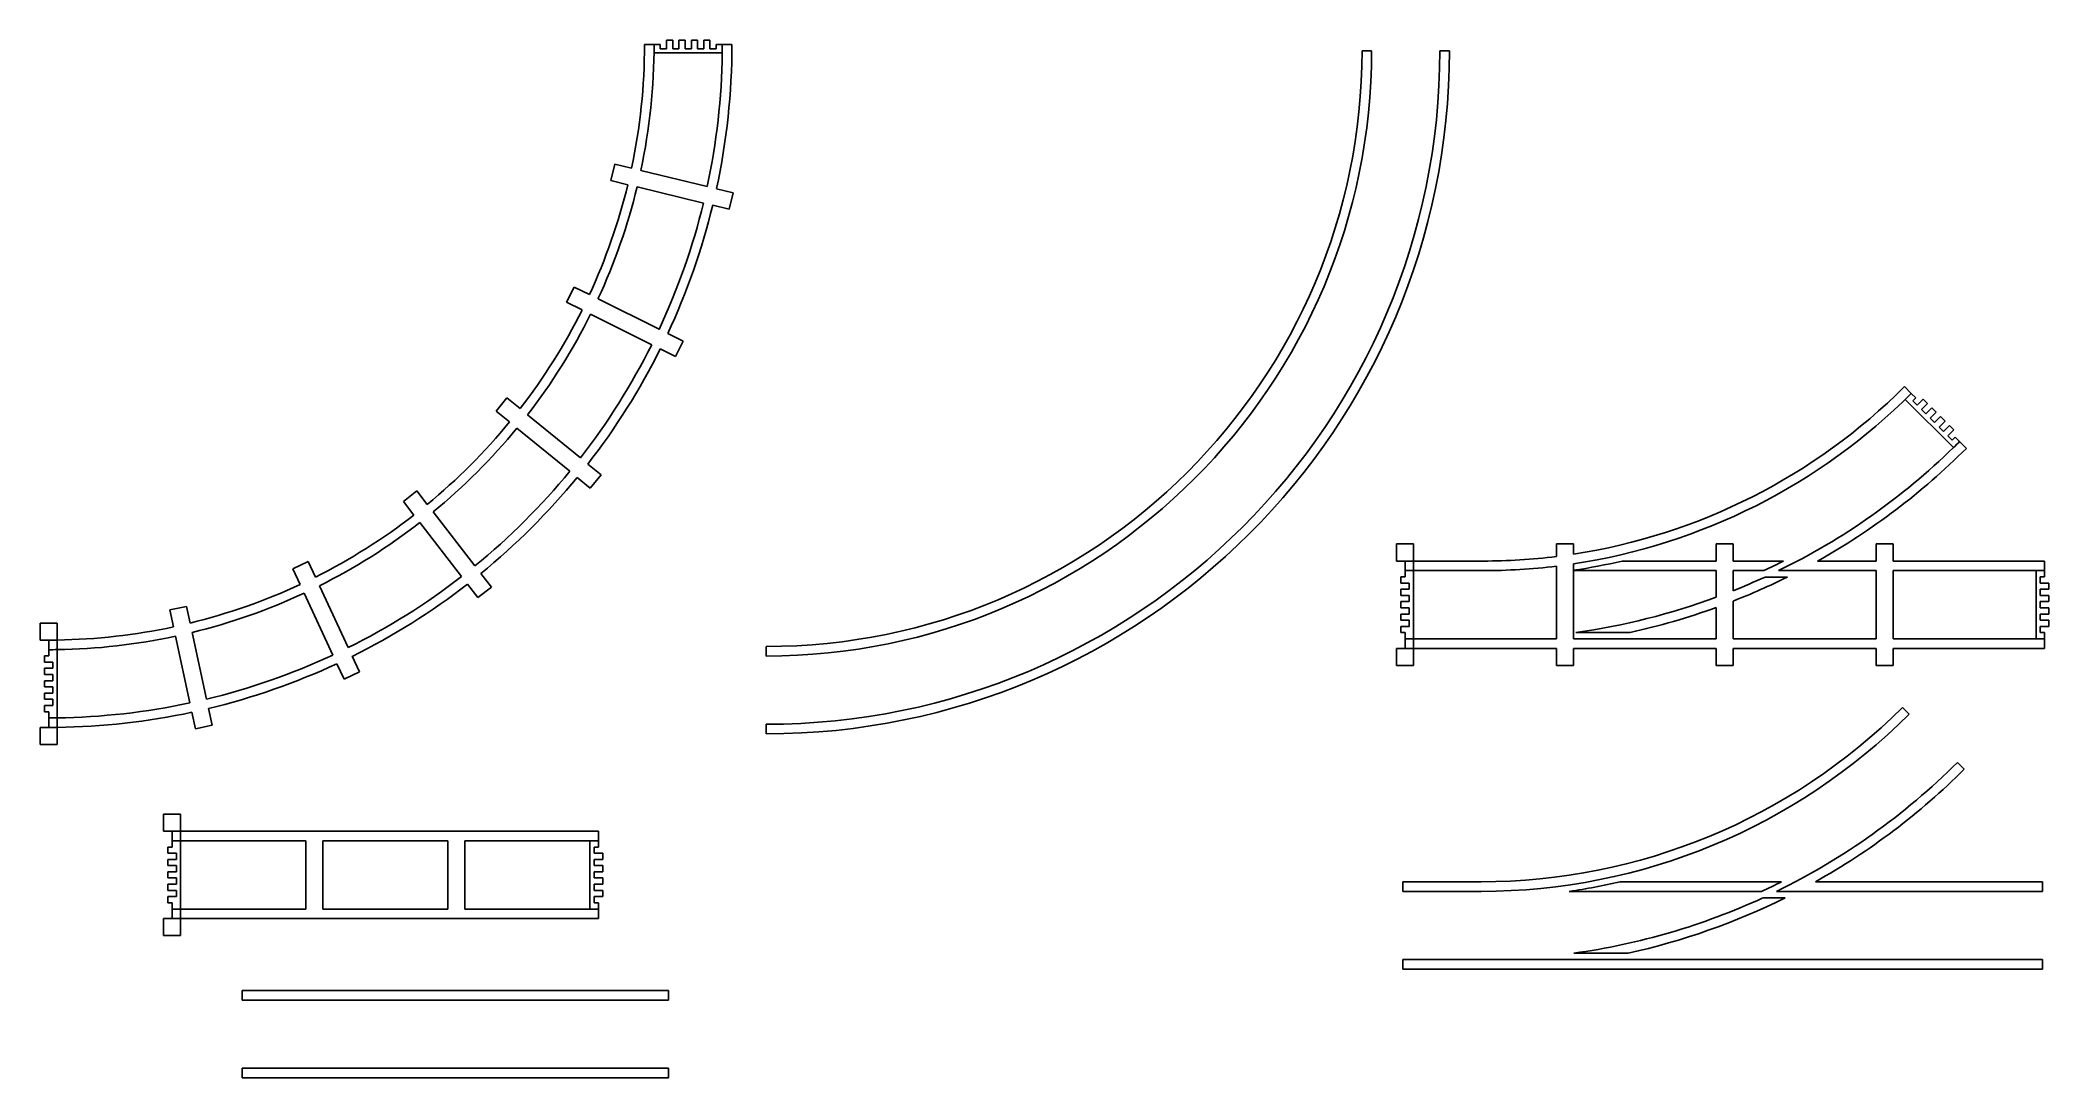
# Model space of a CAD drawing. Header units: millimetres. Extents: x 49 to 992, y 285 to 772.
import ezdxf

# ---------------------------------------------------------------- set-up
doc = ezdxf.new("R2010")
doc.units = ezdxf.units.MM
for name, color, linetype in [('View', 7, 'CONTINUOUS'), ('View001', 7, 'CONTINUOUS'), ('View002', 7, 'CONTINUOUS'), ('View003', 7, 'CONTINUOUS'), ('View004', 7, 'CONTINUOUS'), ('View005', 7, 'CONTINUOUS')]:
    doc.layers.add(name, color=color, linetype=linetype)

msp = doc.modelspace()

# ---------------------------------------------------------------- linework, layer by layer
at = {"layer": 'View'}
for p, q in [((673.87, 767), (669.37, 767)), ((710.37, 767), (705.87, 767)), ((389.87, 483), (389.87, 487.5)), ((389.87, 446.5), (389.87, 451))]:
    msp.add_line(p, q, dxfattribs=at)
for radius in [320.5, 316, 284, 279.5]:
    msp.add_arc((389.87, 767), radius, -90, 0, dxfattribs=at)
at = {"layer": 'View001'}
for p, q in [((337.29, 770), (332.79, 770)), ((337.29, 770), (337.29, 766)), ((340.2, 770), (337.29, 770)), ((337.29, 766), (369.27, 766)), ((340.2, 768), (340.2, 770)), ((343.11, 768), (340.2, 768)), ((343.11, 772), (343.11, 770)), ((346.02, 772), (343.11, 772)), ((343.11, 770), (343.11, 768)), ((346.02, 770), (346.02, 772)), ((346.02, 768), (346.02, 770)), ((348.93, 768), (346.02, 768)), ((348.93, 772), (348.93, 770)), ((351.84, 772), (348.93, 772)), ((348.93, 770), (348.93, 768)), ((351.84, 770), (351.84, 772)), ((351.84, 768), (351.84, 770)), ((354.75, 768), (351.84, 768)), ((354.75, 772), (354.75, 770)), ((357.66, 772), (354.75, 772)), ((354.75, 770), (354.75, 768)), ((357.66, 770), (357.66, 772)), ((357.66, 768), (357.66, 770)), ((360.57, 768), (357.66, 768)), ((360.57, 772), (360.57, 770)), ((363.48, 772), (360.57, 772)), ((360.57, 770), (360.57, 768)), ((363.48, 770), (363.48, 772)), ((363.48, 768), (363.48, 770)), ((366.39, 768), (363.48, 768)), ((369.29, 770), (366.39, 770)), ((366.39, 770), (366.39, 768)), ((369.27, 766), (369.29, 766)), ((373.79, 770), (369.29, 770)), ((369.29, 766), (369.29, 770)), ((318.93, 713.87), (317.05, 706.09)), ((318.93, 713.87), (326.71, 711.98)), ((331.08, 710.92), (362.19, 703.38)), ((324.93, 704.18), (317.05, 706.09)), ((360.41, 695.58), (329.31, 703.12)), ((366.57, 702.32), (374.4, 700.43)), ((374.4, 700.43), (372.51, 692.65)), ((372.51, 692.65), (364.78, 694.53)), ((299.78, 656.16), (296.21, 649)), ((299.78, 656.16), (306.94, 652.6)), ((310.97, 650.59), (339.62, 636.32)), ((303.48, 645.39), (296.21, 649)), ((336.15, 629.11), (307.5, 643.38)), ((343.65, 634.31), (350.87, 630.72)), ((347.3, 623.56), (340.18, 627.11)), ((350.87, 630.72), (347.3, 623.56)), ((268.27, 604.17), (263.2, 597.98)), ((268.27, 604.17), (274.46, 599.1)), ((269.47, 592.84), (263.2, 597.98)), ((277.94, 596.25), (302.7, 575.96)), ((297.7, 569.7), (272.95, 589.99)), ((307.34, 561.81), (301.19, 566.85)), ((306.18, 573.1), (312.41, 567.99)), ((312.41, 567.99), (307.34, 561.81)), ((225.98, 560.49), (219.66, 555.59)), ((225.98, 560.49), (230.88, 554.17)), ((224.63, 549.18), (219.66, 555.59)), ((233.64, 550.61), (253.26, 525.32)), ((247.01, 520.34), (227.39, 545.62)), ((175.03, 527.32), (167.77, 523.94)), ((171.2, 516.59), (167.77, 523.94)), ((175.03, 527.32), (178.4, 520.07)), ((256.02, 521.77), (260.96, 515.4)), ((186.59, 483.49), (173.1, 512.51)), ((180.3, 515.98), (193.8, 486.96)), ((254.64, 510.5), (249.76, 516.78)), ((260.96, 515.4), (254.64, 510.5)), ((117.97, 506.31), (110.15, 504.64)), ((111.85, 496.71), (110.15, 504.64)), ((117.97, 506.31), (119.65, 498.49)), ((57.29, 498.5), (49.29, 498.5)), ((49.29, 490.5), (49.29, 498.5)), ((53.29, 490.5), (49.29, 490.5)), ((53.29, 486), (53.29, 490.5)), ((57.29, 490.53), (57.29, 498.5)), ((57.29, 486.03), (57.29, 490.53)), ((119.5, 461.02), (112.79, 492.31)), ((120.59, 494.09), (127.3, 462.79)), ((53.29, 483.09), (51.29, 483.09)), ((51.29, 483.09), (51.29, 480.18)), ((53.29, 486), (53.29, 483.09)), ((57.29, 486), (57.29, 486.03)), ((57.29, 486), (57.29, 454.03)), ((195.7, 482.88), (199.1, 475.57)), ((51.29, 480.18), (53.29, 480.18)), ((53.29, 477.28), (51.29, 477.28)), ((51.29, 477.28), (51.29, 474.37)), ((51.29, 474.37), (53.29, 474.37)), ((53.29, 471.46), (51.29, 471.46)), ((51.29, 471.46), (51.29, 468.55)), ((53.29, 480.18), (55.29, 480.18)), ((55.29, 477.28), (53.29, 477.28)), ((53.29, 474.37), (55.29, 474.37)), ((55.29, 471.46), (53.29, 471.46)), ((55.29, 480.18), (55.29, 477.28)), ((55.29, 474.37), (55.29, 471.46)), ((191.85, 472.2), (188.49, 479.41)), ((199.1, 475.57), (191.85, 472.2)), ((51.29, 468.55), (53.29, 468.55)), ((53.29, 465.64), (51.29, 465.64)), ((51.29, 465.64), (51.29, 462.73)), ((51.29, 462.73), (53.29, 462.73)), ((53.29, 468.55), (55.29, 468.55)), ((55.29, 465.64), (53.29, 465.64)), ((53.29, 462.73), (55.29, 462.73)), ((55.29, 468.55), (55.29, 465.64)), ((55.29, 462.73), (55.29, 459.82)), ((53.29, 459.82), (51.29, 459.82)), ((51.29, 459.82), (51.29, 456.91)), ((51.29, 456.91), (53.29, 456.91)), ((55.29, 459.82), (53.29, 459.82)), ((53.29, 456.91), (53.29, 454)), ((53.29, 454), (53.29, 449.5)), ((57.29, 454.03), (57.29, 454)), ((57.29, 454), (57.29, 449.53)), ((122.11, 448.83), (120.44, 456.62)), ((128.24, 458.39), (129.93, 450.51)), ((53.29, 449.5), (49.29, 449.5)), ((49.29, 449.5), (49.29, 441.5)), ((57.29, 449.53), (57.29, 441.5)), ((129.93, 450.51), (122.11, 448.83)), ((57.29, 441.5), (49.29, 441.5))]:
    msp.add_line(p, q, dxfattribs=at)
for radius, start, end in [(279.5, -11.98093, 0), (284, -12.00693, 0), (316, -12.17043, -0.72528), (320.5, -12.1908, 0), (316, -0.72528, 0), (279.5, -24.83808, -13.62111), (284, -24.86407, -13.62111), (316, -25.02757, -13.62111), (320.5, -25.04794, -13.62111), (279.5, -37.69522, -26.47825), (284, -37.72122, -26.47825), (316, -37.88471, -26.47825), (320.5, -37.90509, -26.47825), (279.5, -50.55236, -39.33539), (284, -50.57836, -39.33539), (316, -50.74186, -39.33539), (320.5, -50.76223, -39.33539), (279.5, -63.40951, -52.19254), (284, -63.4355, -52.19254), (316, -63.599, -52.19254), (279.5, -76.26665, -65.04968), (284, -76.29264, -65.04968), (320.5, -63.61937, -52.19254), (279.5, -90, -89.18), (279.5, -89.18, -77.90682), (284, -89.19299, -77.90682), (284, -90, -89.19299), (316, -76.45614, -65.04968), (320.5, -76.47652, -65.04968), (316, -90, -89.27472), (316, -89.27472, -77.90682), (320.5, -89.2849, -77.90682), (320.5, -90, -89.2849)]:
    msp.add_arc((53.29, 770), radius, start, end, dxfattribs=at)
at = {"layer": 'View002'}
for p, q in [((144.08, 321.6), (144.08, 326.1)), ((144.08, 326.1), (344.08, 326.1)), ((344.08, 321.6), (144.08, 321.6)), ((344.08, 326.1), (344.08, 321.6)), ((144.08, 289.6), (144.08, 285.1)), ((344.08, 289.6), (144.08, 289.6)), ((144.08, 285.1), (344.08, 285.1)), ((344.08, 285.1), (344.08, 289.6))]:
    msp.add_line(p, q, dxfattribs=at)
at = {"layer": 'View003'}
for p, q in [((115.17, 408.82), (107.17, 408.82)), ((107.17, 400.82), (107.17, 408.82)), ((115.17, 400.82), (115.17, 408.82)), ((111.17, 400.82), (107.17, 400.82)), ((111.17, 396.32), (111.17, 400.82)), ((111.17, 400.82), (115.17, 400.82)), ((115.17, 396.32), (111.17, 396.32)), ((111.17, 396.32), (111.17, 393.41)), ((115.17, 396.32), (115.17, 400.82)), ((115.17, 400.82), (311.17, 400.82)), ((115.17, 396.32), (115.17, 364.32)), ((173.84, 396.32), (115.17, 396.32)), ((173.84, 396.32), (173.84, 364.32)), ((181.84, 364.32), (181.84, 396.32)), ((240.51, 396.32), (181.84, 396.32)), ((240.51, 396.32), (240.51, 364.32)), ((248.51, 364.32), (248.51, 396.32)), ((307.17, 396.32), (248.51, 396.32)), ((307.17, 396.32), (307.17, 364.32)), ((311.17, 396.32), (307.17, 396.32)), ((311.17, 400.82), (311.17, 396.32)), ((311.17, 393.41), (311.17, 396.32)), ((111.17, 393.41), (109.17, 393.41)), ((109.17, 393.41), (109.17, 390.5)), ((109.17, 390.5), (111.17, 390.5)), ((111.17, 387.59), (109.17, 387.59)), ((109.17, 387.59), (109.17, 384.68)), ((111.17, 390.5), (113.17, 390.5)), ((113.17, 387.59), (111.17, 387.59)), ((113.17, 390.5), (113.17, 387.59)), ((309.17, 393.41), (311.17, 393.41)), ((309.17, 390.5), (309.17, 393.41)), ((311.17, 390.5), (309.17, 390.5)), ((309.17, 384.68), (309.17, 387.59)), ((309.17, 387.59), (311.17, 387.59)), ((313.17, 390.5), (311.17, 390.5)), ((311.17, 387.59), (313.17, 387.59)), ((313.17, 387.59), (313.17, 390.5)), ((109.17, 384.68), (111.17, 384.68)), ((111.17, 381.78), (109.17, 381.78)), ((109.17, 381.78), (109.17, 378.87)), ((109.17, 378.87), (111.17, 378.87)), ((111.17, 384.68), (113.17, 384.68)), ((113.17, 381.78), (111.17, 381.78)), ((111.17, 378.87), (113.17, 378.87)), ((113.17, 384.68), (113.17, 381.78)), ((113.17, 378.87), (113.17, 375.96)), ((311.17, 384.68), (309.17, 384.68)), ((309.17, 378.87), (309.17, 381.78)), ((309.17, 381.78), (311.17, 381.78)), ((311.17, 378.87), (309.17, 378.87)), ((313.17, 384.68), (311.17, 384.68)), ((311.17, 381.78), (313.17, 381.78)), ((313.17, 378.87), (311.17, 378.87)), ((313.17, 381.78), (313.17, 384.68)), ((313.17, 375.96), (313.17, 378.87)), ((111.17, 375.96), (109.17, 375.96)), ((109.17, 375.96), (109.17, 373.05)), ((109.17, 373.05), (111.17, 373.05)), ((111.17, 370.14), (109.17, 370.14)), ((109.17, 370.14), (109.17, 367.23)), ((113.17, 375.96), (111.17, 375.96)), ((111.17, 373.05), (113.17, 373.05)), ((113.17, 370.14), (111.17, 370.14)), ((113.17, 373.05), (113.17, 370.14)), ((309.17, 373.05), (309.17, 375.96)), ((309.17, 375.96), (311.17, 375.96)), ((311.17, 373.05), (309.17, 373.05)), ((309.17, 367.23), (309.17, 370.14)), ((309.17, 370.14), (311.17, 370.14)), ((311.17, 375.96), (313.17, 375.96)), ((313.17, 373.05), (311.17, 373.05)), ((311.17, 370.14), (313.17, 370.14)), ((313.17, 370.14), (313.17, 373.05)), ((111.17, 359.82), (107.17, 359.82)), ((107.17, 359.82), (107.17, 351.82)), ((109.17, 367.23), (111.17, 367.23)), ((111.17, 367.23), (111.17, 364.32)), ((111.17, 364.32), (111.17, 359.82)), ((115.17, 364.32), (111.17, 364.32)), ((111.17, 359.82), (115.17, 359.82)), ((115.17, 364.32), (115.17, 359.82)), ((173.84, 364.32), (115.17, 364.32)), ((115.17, 359.82), (311.17, 359.82)), ((115.17, 359.82), (115.17, 351.82)), ((240.51, 364.32), (181.84, 364.32)), ((307.17, 364.32), (248.51, 364.32)), ((307.17, 364.32), (311.17, 364.32)), ((311.17, 367.23), (309.17, 367.23)), ((311.17, 364.32), (311.17, 367.23)), ((311.17, 359.82), (311.17, 364.32)), ((115.17, 351.82), (107.17, 351.82))]:
    msp.add_line(p, q, dxfattribs=at)
at = {"layer": 'View004'}
for p, q in [((926.04, 455.76), (922.86, 458.94)), ((951.85, 429.95), (948.67, 433.13)), ((688.54, 372.58), (688.54, 377.08)), ((688.54, 377.08), (725.22, 377.08)), ((790.41, 377.08), (866.11, 377.08)), ((988.54, 377.08), (882.07, 377.08)), ((988.54, 372.58), (988.54, 377.08)), ((725.22, 372.58), (688.54, 372.58)), ((856.8, 372.58), (766.61, 372.58)), ((857.46, 369.58), (867.88, 369.58)), ((863.79, 372.58), (988.54, 372.58)), ((688.54, 340.58), (688.54, 336.08)), ((988.54, 340.58), (688.54, 340.58)), ((768.66, 343.58), (794.15, 343.58)), ((988.54, 336.08), (988.54, 340.58)), ((688.54, 336.08), (988.54, 336.08))]:
    msp.add_line(p, q, dxfattribs=at)
for radius, start, end in [(279.5, -90, -45), (284, -90, -45), (316, -63.99218, -45), (320.5, -60.70066, -45), (287, -81.70844, -76.87263), (313, -65.14143, -63.24902), (316, -82.09869, -65.26159), (320.5, -77.58048, -63.56961)]:
    msp.add_arc((725.22, 656.58), radius, start, end, dxfattribs=at)
at = {"layer": 'View005'}
for p, q in [((927.04, 606.28), (923.86, 609.46)), ((927.04, 606.28), (924.21, 603.45)), ((924.21, 603.45), (946.82, 580.84)), ((929.1, 604.22), (927.04, 606.28)), ((927.69, 602.81), (929.1, 604.22)), ((932.57, 603.58), (931.16, 602.17)), ((934.63, 601.52), (932.57, 603.58)), ((929.74, 600.75), (927.69, 602.81)), ((931.16, 602.17), (929.74, 600.75)), ((931.8, 598.7), (933.21, 600.11)), ((933.86, 596.64), (931.8, 598.7)), ((933.21, 600.11), (934.63, 601.52)), ((935.27, 598.05), (933.86, 596.64)), ((936.68, 599.47), (935.27, 598.05)), ((935.91, 594.58), (937.33, 596)), ((937.97, 592.53), (935.91, 594.58)), ((938.74, 597.41), (936.68, 599.47)), ((937.33, 596), (938.74, 597.41)), ((939.38, 593.94), (937.97, 592.53)), ((940.8, 595.35), (939.38, 593.94)), ((942.86, 593.3), (940.8, 595.35)), ((940.03, 590.47), (941.44, 591.88)), ((942.08, 588.41), (940.03, 590.47)), ((941.44, 591.88), (942.86, 593.3)), ((943.5, 589.83), (942.08, 588.41)), ((944.91, 591.24), (943.5, 589.83)), ((944.14, 586.35), (945.56, 587.77)), ((946.2, 584.3), (944.14, 586.35)), ((946.97, 589.18), (944.91, 591.24)), ((945.56, 587.77), (946.97, 589.18)), ((947.61, 585.71), (946.2, 584.3)), ((949.67, 583.65), (947.61, 585.71)), ((946.82, 580.84), (946.84, 580.83)), ((946.84, 580.83), (949.67, 583.65)), ((952.85, 580.47), (949.67, 583.65)), ((693.54, 535.6), (685.54, 535.6)), ((685.54, 527.6), (685.54, 535.6)), ((693.54, 527.6), (693.54, 535.6)), ((760.54, 529.71), (760.54, 535.6)), ((760.54, 535.6), (768.54, 535.6)), ((768.54, 535.6), (768.54, 530.82)), ((835.54, 527.6), (835.54, 535.6)), ((835.54, 535.6), (843.54, 535.6)), ((843.54, 535.6), (843.54, 527.6)), ((910.54, 527.6), (910.54, 535.6)), ((910.54, 535.6), (918.54, 535.6)), ((918.54, 535.6), (918.54, 527.6)), ((689.54, 527.6), (685.54, 527.6)), ((689.54, 520.19), (687.54, 520.19)), ((687.54, 520.19), (687.54, 517.28)), ((689.54, 523.1), (689.54, 527.6)), ((689.54, 527.6), (693.54, 527.6)), ((693.54, 523.1), (689.54, 523.1)), ((689.54, 523.1), (689.54, 520.19)), ((693.54, 523.1), (693.54, 527.6)), ((693.54, 527.6), (726.22, 527.6)), ((693.54, 523.1), (693.54, 491.1)), ((726.22, 523.1), (693.54, 523.1)), ((760.54, 491.1), (760.54, 525.18)), ((768.54, 526.27), (768.54, 523.24)), ((768.54, 523.1), (768.54, 491.1)), ((835.54, 523.1), (768.54, 523.1)), ((791.41, 527.6), (835.54, 527.6)), ((835.54, 510.61), (835.54, 523.1)), ((843.54, 527.6), (867.11, 527.6)), ((843.54, 523.1), (843.54, 513.68)), ((857.8, 523.1), (843.54, 523.1)), ((858.46, 520.1), (868.88, 520.1)), ((864.79, 523.1), (910.54, 523.1)), ((910.54, 527.6), (883.07, 527.6)), ((910.54, 491.1), (910.54, 523.1)), ((989.54, 527.6), (918.54, 527.6)), ((918.54, 523.1), (918.54, 491.1)), ((918.54, 523.1), (985.54, 523.1)), ((985.54, 523.1), (985.54, 491.1)), ((989.54, 523.1), (985.54, 523.1)), ((987.54, 520.19), (989.54, 520.19)), ((987.54, 517.28), (987.54, 520.19)), ((989.54, 523.1), (989.54, 527.6)), ((989.54, 520.19), (989.54, 523.1)), ((687.54, 517.28), (689.54, 517.28)), ((689.54, 514.37), (687.54, 514.37)), ((687.54, 514.37), (687.54, 511.46)), ((687.54, 511.46), (689.54, 511.46)), ((689.54, 517.28), (691.54, 517.28)), ((691.54, 514.37), (689.54, 514.37)), ((689.54, 511.46), (691.54, 511.46)), ((691.54, 517.28), (691.54, 514.37)), ((691.54, 511.46), (691.54, 508.55)), ((843.54, 508.84), (843.54, 491.1)), ((989.54, 517.28), (987.54, 517.28)), ((987.54, 511.46), (987.54, 514.37)), ((987.54, 514.37), (989.54, 514.37)), ((989.54, 511.46), (987.54, 511.46)), ((991.54, 517.28), (989.54, 517.28)), ((989.54, 514.37), (991.54, 514.37)), ((991.54, 511.46), (989.54, 511.46)), ((991.54, 514.37), (991.54, 517.28)), ((991.54, 508.55), (991.54, 511.46)), ((689.54, 508.55), (687.54, 508.55)), ((687.54, 508.55), (687.54, 505.65)), ((687.54, 505.65), (689.54, 505.65)), ((689.54, 502.74), (687.54, 502.74)), ((687.54, 502.74), (687.54, 499.83)), ((687.54, 499.83), (689.54, 499.83)), ((691.54, 508.55), (689.54, 508.55)), ((689.54, 505.65), (691.54, 505.65)), ((691.54, 502.74), (689.54, 502.74)), ((689.54, 499.83), (691.54, 499.83)), ((691.54, 505.65), (691.54, 502.74)), ((691.54, 499.83), (691.54, 496.92)), ((835.54, 491.1), (835.54, 505.82)), ((987.54, 505.65), (987.54, 508.55)), ((987.54, 508.55), (989.54, 508.55)), ((989.54, 505.65), (987.54, 505.65)), ((987.54, 499.83), (987.54, 502.74)), ((987.54, 502.74), (989.54, 502.74)), ((989.54, 499.83), (987.54, 499.83)), ((989.54, 508.55), (991.54, 508.55)), ((991.54, 505.65), (989.54, 505.65)), ((989.54, 502.74), (991.54, 502.74)), ((991.54, 499.83), (989.54, 499.83)), ((991.54, 502.74), (991.54, 505.65)), ((991.54, 496.92), (991.54, 499.83)), ((689.54, 496.92), (687.54, 496.92)), ((687.54, 496.92), (687.54, 494.01)), ((687.54, 494.01), (689.54, 494.01)), ((691.54, 496.92), (689.54, 496.92)), ((689.54, 494.01), (689.54, 491.1)), ((689.54, 491.1), (689.54, 486.6)), ((693.54, 491.1), (689.54, 491.1)), ((693.54, 491.1), (693.54, 486.6)), ((760.54, 491.1), (693.54, 491.1)), ((835.54, 491.1), (768.54, 491.1)), ((769.66, 494.1), (795.15, 494.1)), ((910.54, 491.1), (843.54, 491.1)), ((985.54, 491.1), (918.54, 491.1)), ((985.54, 491.1), (989.54, 491.1)), ((987.54, 494.01), (987.54, 496.92)), ((987.54, 496.92), (989.54, 496.92)), ((989.54, 494.01), (987.54, 494.01)), ((989.54, 496.92), (991.54, 496.92)), ((989.54, 491.1), (989.54, 494.01)), ((989.54, 486.6), (989.54, 491.1)), ((689.54, 486.6), (685.54, 486.6)), ((685.54, 486.6), (685.54, 478.6)), ((689.54, 486.6), (693.54, 486.6)), ((693.54, 486.6), (760.54, 486.6)), ((693.54, 486.6), (693.54, 478.6)), ((760.54, 478.6), (760.54, 486.6)), ((768.54, 486.6), (835.54, 486.6)), ((768.54, 486.6), (768.54, 478.6)), ((835.54, 478.6), (835.54, 486.6)), ((843.54, 486.6), (910.54, 486.6)), ((843.54, 486.6), (843.54, 478.6)), ((910.54, 478.6), (910.54, 486.6)), ((918.54, 486.6), (989.54, 486.6)), ((918.54, 486.6), (918.54, 478.6)), ((693.54, 478.6), (685.54, 478.6)), ((768.54, 478.6), (760.54, 478.6)), ((843.54, 478.6), (835.54, 478.6)), ((918.54, 478.6), (910.54, 478.6))]:
    msp.add_line(p, q, dxfattribs=at)
for radius, start, end in [(279.5, -81.29244, -45), (284, -81.43146, -45), (316, -63.99218, -45.72528), (320.5, -60.70066, -45), (316, -45.72528, -45), (279.5, -90, -82.94808), (284, -90, -83.06037), (287, -81.52169, -76.87263), (320.5, -68.52878, -63.56961), (316, -68.20749, -65.26159), (313, -65.14143, -63.24902), (316, -82.09869, -69.76143), (320.5, -77.58048, -70.05775)]:
    msp.add_arc((726.22, 807.1), radius, start, end, dxfattribs=at)

doc.saveas('drawing.dxf')
